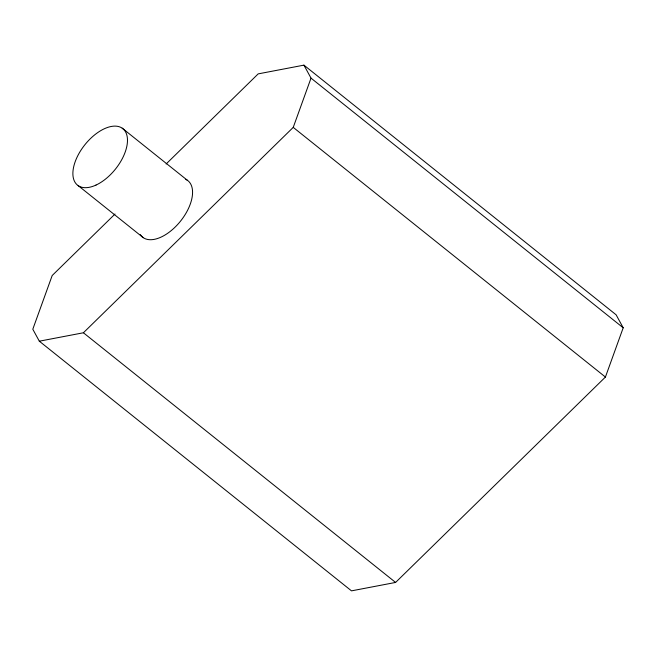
<?xml version="1.0" encoding="UTF-8"?>
<svg xmlns="http://www.w3.org/2000/svg" width="656" height="656" viewBox="0 0 656 656"><rect width="100%" height="100%" fill="white"/><g stroke="black" fill="none" stroke-linecap="round" stroke-linejoin="round"><path stroke-width="0.98" d="M115.013 214.028L52.193 275.512L32.8 329.23L39.319 341.194L83.41 332.772L293.24 127.379L311.018 78.13L303.933 65.141L258.177 73.882L166.14 163.975M39.319 341.194L351.501 590.859L395.593 582.438L605.422 377.044L623.2 327.795L616.123 314.806L303.933 65.141M311.018 78.13L623.2 327.795M293.24 127.379L605.422 377.044M122.18 128.15L187.263 180.195M78.179 185.623L143.262 237.677M83.41 332.772L395.593 582.438M185.779 179.342A36.211 19.541 -51.3 0 1 179.924 221.884A36.211 19.541 -51.3 0 1 140.286 234.594M96.038 185.049A36.211 19.541 -51.3 0 0 125.608 131.995A36.211 19.541 -51.3 0 0 78.9 153.619A36.211 19.541 -51.3 0 0 96.038 185.049"/></g></svg>
